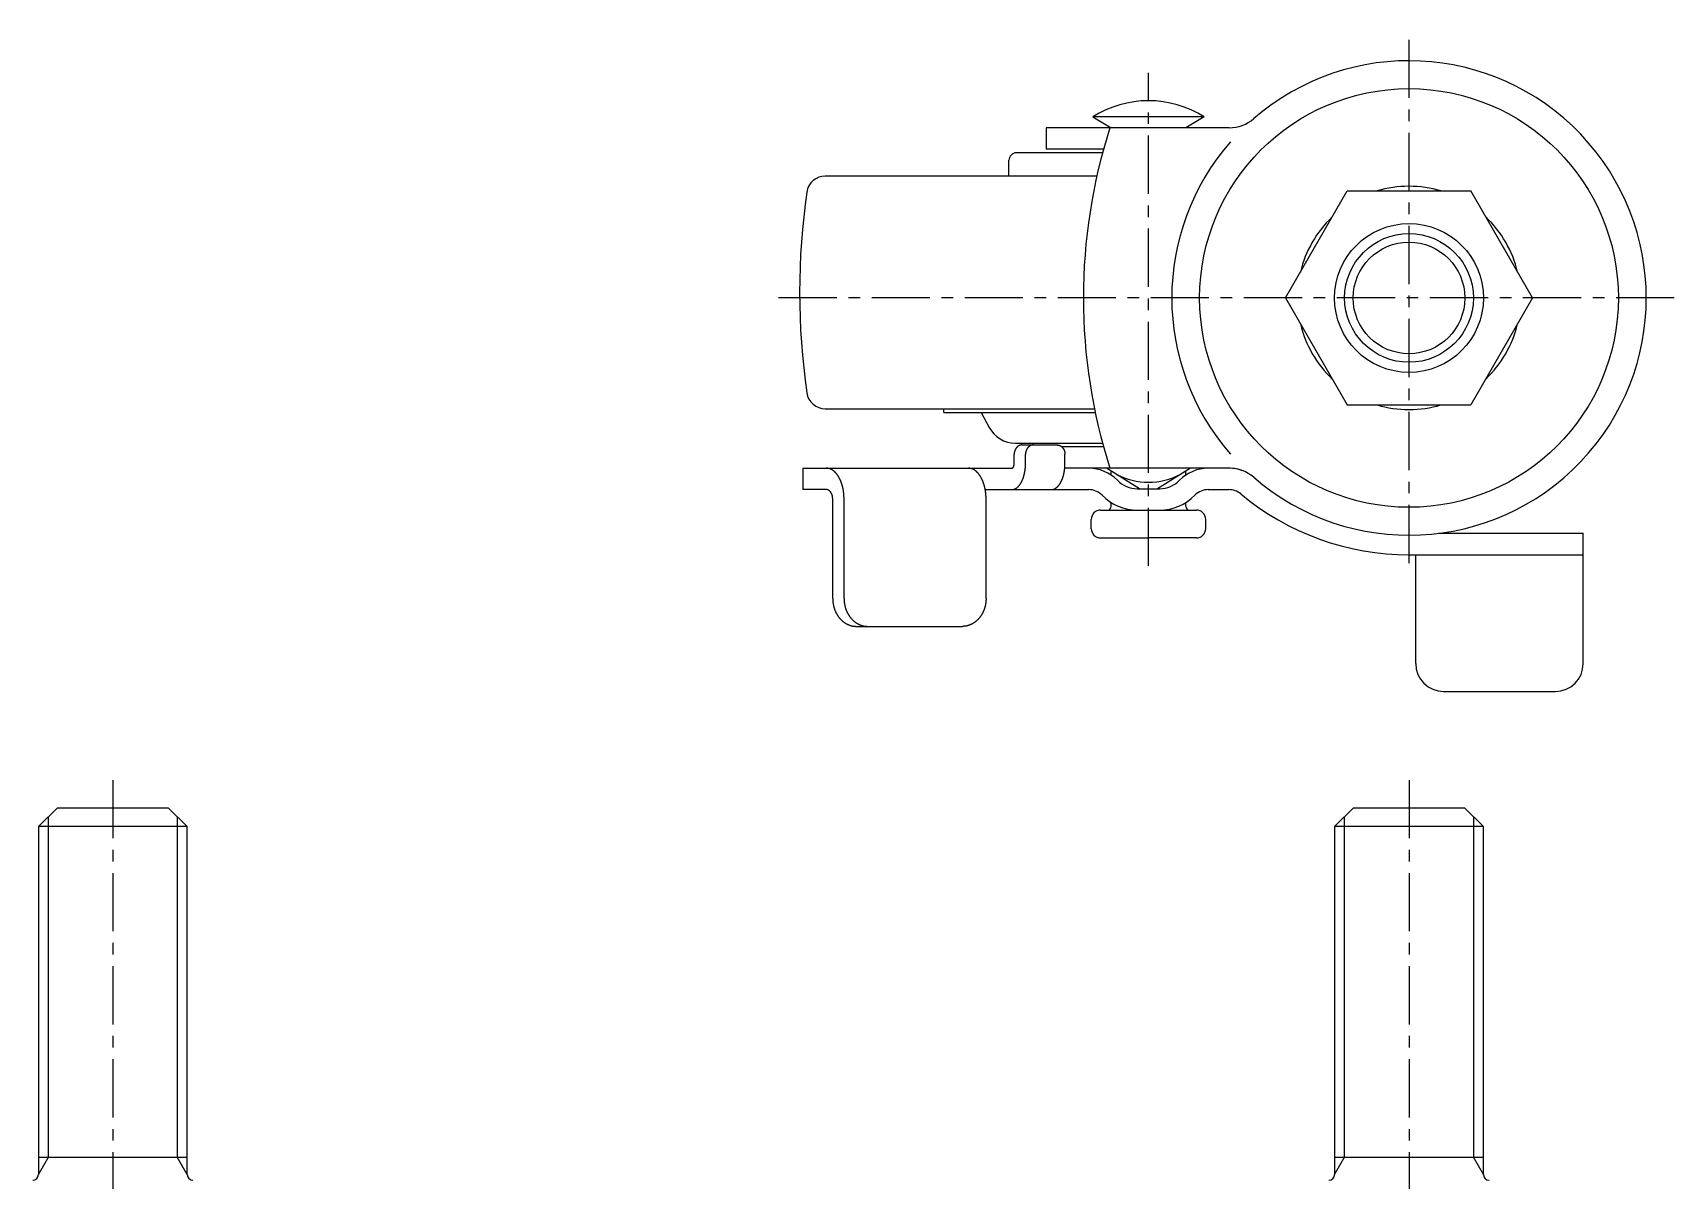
# Model space of a CAD drawing. Extents: x 1 to 224, y -18 to 261.
# Drawn here: x 47.3 to 223.7, y 137.4 to 260.8 of the extents above; entities that cross this region are included whole.
import ezdxf

# ---------------------------------------------------------------- set-up
doc = ezdxf.new("R2010")
doc.units = 0
doc.header["$LTSCALE"] = 5
doc.linetypes.add('CENTER', pattern=[2, 1.25, -0.25, 0.25, -0.25])
doc.layers.get('0').update_dxf_attribs({"linetype": 'CONTINUOUS'})
doc.layers.add('CENTER', color=1, linetype='CENTER')

msp = doc.modelspace()

# ---------------------------------------------------------------- linework, layer by layer
at = {"color": 7, "linetype": 'CONTINUOUS'}
for p, q in [((156.164696, 250.558465), (156.164696, 248.258465)), ((175.852523, 250.558465), (156.164696, 250.558465)), ((161.164696, 251.713166), (163.164696, 250.558465)), ((173.164696, 251.713166), (161.164696, 251.713166)), ((173.164696, 251.713166), (171.164696, 250.558465)), ((152.164696, 245.358465), (152.164696, 247.058465)), ((162.228179, 247.858465), (152.964696, 247.858465)), ((162.337366, 248.258465), (156.164696, 248.258465)), ((162.337366, 248.258465), (156.164696, 248.258465)), ((161.61224, 245.358465), (132.423779, 245.358465)), ((181.885639, 232.258465), (188.525167, 243.758465)), ((188.525167, 243.758465), (201.804224, 243.758465)), ((208.443752, 232.258465), (201.804224, 243.758465)), ((181.885639, 232.258465), (188.525167, 220.758465)), ((208.443752, 232.258465), (201.804224, 220.758465)), ((188.525167, 220.758465), (201.804224, 220.758465)), ((132.423779, 220.358465), (161.356618, 220.358465)), ((145.164696, 219.958465), (145.164696, 220.358465)), ((145.164696, 219.958465), (161.438977, 219.958465)), ((149.164696, 219.958465), (150.042076, 218.33618)), ((152.728676, 214.458465), (152.728676, 215.458465)), ((152.856796, 216.658465), (162.228179, 216.658465)), ((153.576724, 216.458465), (157.339683, 216.458465)), ((153.947491, 214.458465), (153.947491, 215.458465)), ((162.337366, 216.258465), (157.848512, 216.258465)), ((158.187731, 214.458465), (158.187731, 215.458465)), ((130.001745, 213.958465), (130.001745, 211.658465)), ((130.001745, 213.958465), (131.635209, 213.958465)), ((131.635209, 213.958465), (152.463717, 213.958465)), ((175.852523, 213.958465), (158.163882, 213.958465)), ((166.184696, 211.758465), (162.664696, 213.958465)), ((163.164696, 213.209987), (163.164696, 213.645965)), ((171.664696, 213.958465), (168.144696, 211.758465)), ((171.164696, 213.209987), (171.164696, 213.645965)), ((165.963533, 211.758465), (167.836268, 211.758465)), ((165.963533, 211.758465), (168.365859, 211.758465)), ((132.538745, 211.658465), (130.001745, 211.658465)), ((133.22357, 199.958465), (133.22357, 210.658465)), ((134.442384, 199.958465), (134.442384, 210.658465)), ((149.617743, 211.658465), (160.740507, 211.658465)), ((149.70725, 199.958465), (149.70725, 210.658465)), ((163.164696, 209.858465), (163.164696, 210.257742)), ((171.164696, 209.858465), (171.164696, 210.257742)), ((173.588884, 211.658465), (175.794616, 211.658465)), ((161.014696, 207.458465), (161.014696, 208.458465)), ((162.014696, 209.458465), (172.314696, 209.458465)), ((173.314696, 207.458465), (173.314696, 208.458465)), ((162.014696, 206.458465), (167.164696, 206.458465)), ((172.314696, 206.458465), (167.164696, 206.458465)), ((198.352171, 206.958465), (213.887281, 206.958465)), ((213.887281, 192.958465), (213.887281, 206.958465)), ((195.164696, 204.658465), (213.887281, 204.658465)), ((195.887281, 192.958465), (195.887281, 204.658465)), ((135.767714, 196.958465), (147.163106, 196.958465)), ((198.887281, 189.958465), (210.887281, 189.958465)), ((47.853216, 175.427992), (49.853216, 177.427992)), ((61.853216, 177.427992), (49.853216, 177.427992)), ((63.853216, 175.427992), (61.853216, 177.427992)), ((187.164696, 175.427992), (189.164696, 177.427992)), ((201.164696, 177.427992), (189.164696, 177.427992)), ((203.164696, 175.427992), (201.164696, 177.427992)), ((63.853216, 175.427992), (47.853216, 175.427992)), ((47.853216, 175.427992), (47.853216, 138.027992)), ((63.853216, 138.027992), (63.853216, 175.427992)), ((203.164696, 175.427992), (187.164696, 175.427992)), ((187.164696, 175.427992), (187.164696, 138.027992)), ((203.164696, 138.027992), (203.164696, 175.427992)), ((47.853216, 139.902937), (63.853216, 139.902937)), ((187.164696, 139.902937), (203.164696, 139.902937))]:
    msp.add_line(p, q, dxfattribs=at)
at = {"color": 3, "linetype": 'CONTINUOUS'}
for p, q in [((48.935716, 139.902937), (48.935716, 176.510492)), ((62.770716, 176.510492), (62.770716, 139.902937)), ((188.247196, 139.902937), (188.247196, 176.510492)), ((202.082196, 176.510492), (202.082196, 139.902937)), ((47.853216, 138.027992), (48.935716, 139.902937)), ((63.853216, 138.027992), (62.770716, 139.902937)), ((187.164696, 138.027992), (188.247196, 139.902937)), ((203.164696, 138.027992), (202.082196, 139.902937))]:
    msp.add_line(p, q, dxfattribs=at)
at = {"color": 7, "linetype": 'CONTINUOUS'}
for points in [[(153.577, 216.458, 0), (153.566, 216.458, 0), (153.556, 216.458, 0), (153.546, 216.458, 0), (153.535, 216.457, 0), (153.525, 216.457, 0), (153.514, 216.456, 0), (153.504, 216.455, 0), (153.494, 216.454, 0), (153.483, 216.452, 0), (153.473, 216.451, 0), (153.463, 216.449, 0), (153.452, 216.448, 0), (153.442, 216.446, 0), (153.432, 216.444, 0), (153.421, 216.442, 0), (153.411, 216.439, 0), (153.401, 216.437, 0), (153.391, 216.434, 0), (153.381, 216.431, 0), (153.371, 216.428, 0), (153.361, 216.425, 0), (153.351, 216.422, 0), (153.341, 216.419, 0), (153.331, 216.415, 0), (153.321, 216.412, 0), (153.311, 216.408, 0), (153.301, 216.404, 0), (153.291, 216.4, 0), (153.281, 216.396, 0), (153.272, 216.391, 0), (153.262, 216.387, 0), (153.252, 216.382, 0), (153.243, 216.378, 0), (153.233, 216.373, 0), (153.224, 216.368, 0), (153.214, 216.362, 0), (153.205, 216.357, 0), (153.195, 216.352, 0), (153.186, 216.346, 0), (153.177, 216.34, 0), (153.168, 216.335, 0), (153.159, 216.329, 0), (153.15, 216.322, 0), (153.141, 216.316, 0), (153.132, 216.31, 0), (153.123, 216.303, 0), (153.114, 216.297, 0), (153.106, 216.29, 0), (153.097, 216.283, 0), (153.088, 216.276, 0), (153.08, 216.269, 0), (153.072, 216.262, 0), (153.063, 216.254, 0), (153.055, 216.247, 0), (153.047, 216.239, 0), (153.039, 216.231, 0), (153.031, 216.224, 0), (153.023, 216.216, 0), (153.015, 216.208, 0), (153.007, 216.199, 0), (153, 216.191, 0), (152.992, 216.183, 0), (152.984, 216.174, 0), (152.977, 216.166, 0), (152.97, 216.157, 0), (152.963, 216.148, 0), (152.955, 216.139, 0), (152.948, 216.13, 0), (152.941, 216.121, 0), (152.935, 216.112, 0), (152.928, 216.102, 0), (152.921, 216.093, 0), (152.915, 216.083, 0), (152.908, 216.074, 0), (152.902, 216.064, 0), (152.896, 216.054, 0), (152.889, 216.044, 0), (152.883, 216.034, 0), (152.877, 216.024, 0), (152.872, 216.014, 0), (152.866, 216.004, 0), (152.86, 215.993, 0), (152.855, 215.983, 0), (152.849, 215.973, 0), (152.844, 215.962, 0), (152.839, 215.951, 0), (152.834, 215.941, 0), (152.829, 215.93, 0), (152.824, 215.919, 0), (152.819, 215.908, 0), (152.815, 215.897, 0), (152.81, 215.886, 0), (152.806, 215.875, 0), (152.801, 215.864, 0), (152.797, 215.852, 0), (152.793, 215.841, 0), (152.789, 215.83, 0), (152.786, 215.818, 0), (152.782, 215.807, 0), (152.778, 215.795, 0), (152.775, 215.784, 0), (152.771, 215.772, 0), (152.768, 215.76, 0), (152.765, 215.749, 0), (152.762, 215.737, 0), (152.759, 215.725, 0), (152.757, 215.713, 0), (152.754, 215.701, 0), (152.752, 215.69, 0), (152.749, 215.678, 0), (152.747, 215.666, 0), (152.745, 215.654, 0), (152.743, 215.642, 0), (152.741, 215.629, 0), (152.739, 215.617, 0), (152.738, 215.605, 0), (152.736, 215.593, 0), (152.735, 215.581, 0), (152.734, 215.569, 0), (152.733, 215.556, 0), (152.732, 215.544, 0), (152.731, 215.532, 0), (152.73, 215.52, 0), (152.73, 215.508, 0), (152.729, 215.495, 0), (152.729, 215.483, 0), (152.729, 215.471, 0), (152.729, 215.458, 0)], [(154.796, 216.458, 0), (154.785, 216.458, 0), (154.775, 216.458, 0), (154.764, 216.458, 0), (154.754, 216.457, 0), (154.744, 216.457, 0), (154.733, 216.456, 0), (154.723, 216.455, 0), (154.712, 216.454, 0), (154.702, 216.452, 0), (154.692, 216.451, 0), (154.681, 216.449, 0), (154.671, 216.448, 0), (154.661, 216.446, 0), (154.651, 216.444, 0), (154.64, 216.442, 0), (154.63, 216.439, 0), (154.62, 216.437, 0), (154.61, 216.434, 0), (154.6, 216.431, 0), (154.589, 216.428, 0), (154.579, 216.425, 0), (154.569, 216.422, 0), (154.559, 216.419, 0), (154.549, 216.415, 0), (154.539, 216.412, 0), (154.53, 216.408, 0), (154.52, 216.404, 0), (154.51, 216.4, 0), (154.5, 216.396, 0), (154.49, 216.391, 0), (154.481, 216.387, 0), (154.471, 216.382, 0), (154.461, 216.378, 0), (154.452, 216.373, 0), (154.442, 216.368, 0), (154.433, 216.362, 0), (154.424, 216.357, 0), (154.414, 216.352, 0), (154.405, 216.346, 0), (154.396, 216.34, 0), (154.387, 216.335, 0), (154.378, 216.329, 0), (154.369, 216.322, 0), (154.36, 216.316, 0), (154.351, 216.31, 0), (154.342, 216.303, 0), (154.333, 216.297, 0), (154.324, 216.29, 0), (154.316, 216.283, 0), (154.307, 216.276, 0), (154.299, 216.269, 0), (154.29, 216.262, 0), (154.282, 216.254, 0), (154.274, 216.247, 0), (154.266, 216.239, 0), (154.258, 216.231, 0), (154.25, 216.224, 0), (154.242, 216.216, 0), (154.234, 216.208, 0), (154.226, 216.199, 0), (154.218, 216.191, 0), (154.211, 216.183, 0), (154.203, 216.174, 0), (154.196, 216.166, 0), (154.189, 216.157, 0), (154.181, 216.148, 0), (154.174, 216.139, 0), (154.167, 216.13, 0), (154.16, 216.121, 0), (154.153, 216.112, 0), (154.147, 216.102, 0), (154.14, 216.093, 0), (154.133, 216.083, 0), (154.127, 216.074, 0), (154.121, 216.064, 0), (154.114, 216.054, 0), (154.108, 216.044, 0), (154.102, 216.034, 0), (154.096, 216.024, 0), (154.09, 216.014, 0), (154.085, 216.004, 0), (154.079, 215.993, 0), (154.074, 215.983, 0), (154.068, 215.973, 0), (154.063, 215.962, 0), (154.058, 215.951, 0), (154.053, 215.941, 0), (154.048, 215.93, 0), (154.043, 215.919, 0), (154.038, 215.908, 0), (154.033, 215.897, 0), (154.029, 215.886, 0), (154.025, 215.875, 0), (154.02, 215.864, 0), (154.016, 215.852, 0), (154.012, 215.841, 0), (154.008, 215.83, 0), (154.004, 215.818, 0), (154.001, 215.807, 0), (153.997, 215.795, 0), (153.994, 215.784, 0), (153.99, 215.772, 0), (153.987, 215.76, 0), (153.984, 215.749, 0), (153.981, 215.737, 0), (153.978, 215.725, 0), (153.975, 215.713, 0), (153.973, 215.701, 0), (153.97, 215.69, 0), (153.968, 215.678, 0), (153.966, 215.666, 0), (153.964, 215.654, 0), (153.962, 215.642, 0), (153.96, 215.629, 0), (153.958, 215.617, 0), (153.957, 215.605, 0), (153.955, 215.593, 0), (153.954, 215.581, 0), (153.953, 215.569, 0), (153.952, 215.556, 0), (153.951, 215.544, 0), (153.95, 215.532, 0), (153.949, 215.52, 0), (153.949, 215.508, 0), (153.948, 215.495, 0), (153.948, 215.483, 0), (153.948, 215.471, 0), (153.947, 215.458, 0)], [(157.34, 216.458, 0), (157.35, 216.458, 0), (157.36, 216.458, 0), (157.371, 216.458, 0), (157.381, 216.457, 0), (157.392, 216.457, 0), (157.402, 216.456, 0), (157.412, 216.455, 0), (157.423, 216.454, 0), (157.433, 216.452, 0), (157.443, 216.451, 0), (157.454, 216.449, 0), (157.464, 216.448, 0), (157.474, 216.446, 0), (157.485, 216.444, 0), (157.495, 216.442, 0), (157.505, 216.439, 0), (157.515, 216.437, 0), (157.525, 216.434, 0), (157.536, 216.431, 0), (157.546, 216.428, 0), (157.556, 216.425, 0), (157.566, 216.422, 0), (157.576, 216.419, 0), (157.586, 216.415, 0), (157.596, 216.412, 0), (157.606, 216.408, 0), (157.616, 216.404, 0), (157.625, 216.4, 0), (157.635, 216.396, 0), (157.645, 216.391, 0), (157.655, 216.387, 0), (157.664, 216.382, 0), (157.674, 216.378, 0), (157.683, 216.373, 0), (157.693, 216.368, 0), (157.702, 216.362, 0), (157.712, 216.357, 0), (157.721, 216.352, 0), (157.73, 216.346, 0), (157.739, 216.34, 0), (157.749, 216.335, 0), (157.758, 216.329, 0), (157.767, 216.322, 0), (157.776, 216.316, 0), (157.785, 216.31, 0), (157.793, 216.303, 0), (157.802, 216.297, 0), (157.811, 216.29, 0), (157.819, 216.283, 0), (157.828, 216.276, 0), (157.836, 216.269, 0), (157.845, 216.262, 0), (157.853, 216.254, 0), (157.861, 216.247, 0), (157.87, 216.239, 0), (157.878, 216.231, 0), (157.886, 216.224, 0), (157.894, 216.216, 0), (157.901, 216.208, 0), (157.909, 216.199, 0), (157.917, 216.191, 0), (157.924, 216.183, 0), (157.932, 216.174, 0), (157.939, 216.166, 0), (157.947, 216.157, 0), (157.954, 216.148, 0), (157.961, 216.139, 0), (157.968, 216.13, 0), (157.975, 216.121, 0), (157.982, 216.112, 0), (157.989, 216.102, 0), (157.995, 216.093, 0), (158.002, 216.083, 0), (158.008, 216.074, 0), (158.015, 216.064, 0), (158.021, 216.054, 0), (158.027, 216.044, 0), (158.033, 216.034, 0), (158.039, 216.024, 0), (158.045, 216.014, 0), (158.051, 216.004, 0), (158.056, 215.993, 0), (158.062, 215.983, 0), (158.067, 215.973, 0), (158.072, 215.962, 0), (158.078, 215.951, 0), (158.083, 215.941, 0), (158.088, 215.93, 0), (158.092, 215.919, 0), (158.097, 215.908, 0), (158.102, 215.897, 0), (158.106, 215.886, 0), (158.111, 215.875, 0), (158.115, 215.864, 0), (158.119, 215.852, 0), (158.123, 215.841, 0), (158.127, 215.83, 0), (158.131, 215.818, 0), (158.135, 215.807, 0), (158.138, 215.795, 0), (158.142, 215.784, 0), (158.145, 215.772, 0), (158.148, 215.76, 0), (158.151, 215.749, 0), (158.154, 215.737, 0), (158.157, 215.725, 0), (158.16, 215.713, 0), (158.162, 215.701, 0), (158.165, 215.69, 0), (158.167, 215.678, 0), (158.169, 215.666, 0), (158.171, 215.654, 0), (158.173, 215.642, 0), (158.175, 215.629, 0), (158.177, 215.617, 0), (158.179, 215.605, 0), (158.18, 215.593, 0), (158.181, 215.581, 0), (158.183, 215.569, 0), (158.184, 215.556, 0), (158.185, 215.544, 0), (158.185, 215.532, 0), (158.186, 215.52, 0), (158.187, 215.508, 0), (158.187, 215.495, 0), (158.187, 215.483, 0), (158.188, 215.471, 0), (158.188, 215.458, 0)], [(134.442, 210.658, 0), (134.442, 210.699, 0), (134.442, 210.739, 0), (134.441, 210.78, 0), (134.44, 210.82, 0), (134.439, 210.861, 0), (134.437, 210.901, 0), (134.435, 210.942, 0), (134.433, 210.982, 0), (134.431, 211.022, 0), (134.428, 211.062, 0), (134.425, 211.103, 0), (134.422, 211.143, 0), (134.418, 211.183, 0), (134.414, 211.223, 0), (134.41, 211.262, 0), (134.406, 211.302, 0), (134.401, 211.342, 0), (134.396, 211.381, 0), (134.391, 211.421, 0), (134.385, 211.46, 0), (134.38, 211.5, 0), (134.373, 211.539, 0), (134.367, 211.578, 0), (134.36, 211.616, 0), (134.353, 211.655, 0), (134.346, 211.694, 0), (134.339, 211.732, 0), (134.331, 211.77, 0), (134.323, 211.808, 0), (134.315, 211.846, 0), (134.306, 211.884, 0), (134.297, 211.921, 0), (134.288, 211.959, 0), (134.279, 211.996, 0), (134.269, 212.033, 0), (134.26, 212.069, 0), (134.249, 212.106, 0), (134.239, 212.142, 0), (134.228, 212.178, 0), (134.218, 212.214, 0), (134.206, 212.25, 0), (134.195, 212.285, 0), (134.183, 212.32, 0), (134.172, 212.355, 0), (134.159, 212.39, 0), (134.147, 212.424, 0), (134.134, 212.458, 0), (134.122, 212.492, 0), (134.108, 212.525, 0), (134.095, 212.559, 0), (134.082, 212.592, 0), (134.068, 212.624, 0), (134.054, 212.657, 0), (134.039, 212.689, 0), (134.025, 212.721, 0), (134.01, 212.752, 0), (133.995, 212.783, 0), (133.98, 212.814, 0), (133.965, 212.844, 0), (133.949, 212.875, 0), (133.933, 212.904, 0), (133.917, 212.934, 0), (133.901, 212.963, 0), (133.885, 212.992, 0), (133.868, 213.02, 0), (133.851, 213.048, 0), (133.834, 213.076, 0), (133.817, 213.104, 0), (133.8, 213.131, 0), (133.782, 213.157, 0), (133.764, 213.184, 0), (133.746, 213.209, 0), (133.728, 213.235, 0), (133.71, 213.26, 0), (133.691, 213.285, 0), (133.673, 213.309, 0), (133.654, 213.333, 0), (133.635, 213.356, 0), (133.616, 213.38, 0), (133.596, 213.402, 0), (133.577, 213.425, 0), (133.557, 213.446, 0), (133.537, 213.468, 0), (133.517, 213.489, 0), (133.497, 213.51, 0), (133.477, 213.53, 0), (133.457, 213.549, 0), (133.436, 213.569, 0), (133.415, 213.588, 0), (133.395, 213.606, 0), (133.374, 213.624, 0), (133.353, 213.642, 0), (133.331, 213.659, 0), (133.31, 213.675, 0), (133.289, 213.692, 0), (133.267, 213.707, 0), (133.246, 213.723, 0), (133.224, 213.737, 0), (133.202, 213.752, 0), (133.18, 213.766, 0), (133.158, 213.779, 0), (133.136, 213.792, 0), (133.114, 213.804, 0), (133.091, 213.816, 0), (133.069, 213.828, 0), (133.046, 213.839, 0), (133.024, 213.849, 0), (133.001, 213.86, 0), (132.979, 213.869, 0), (132.956, 213.878, 0), (132.933, 213.887, 0), (132.91, 213.895, 0), (132.887, 213.903, 0), (132.864, 213.91, 0), (132.841, 213.917, 0), (132.818, 213.923, 0), (132.795, 213.928, 0), (132.772, 213.934, 0), (132.749, 213.938, 0), (132.725, 213.943, 0), (132.702, 213.946, 0), (132.679, 213.95, 0), (132.655, 213.952, 0), (132.632, 213.954, 0), (132.609, 213.956, 0), (132.585, 213.957, 0), (132.562, 213.958, 0), (132.539, 213.958, 0)], [(149.707, 210.658, 0), (149.707, 210.699, 0), (149.707, 210.739, 0), (149.706, 210.78, 0), (149.705, 210.82, 0), (149.704, 210.861, 0), (149.702, 210.901, 0), (149.7, 210.942, 0), (149.698, 210.982, 0), (149.696, 211.022, 0), (149.693, 211.062, 0), (149.69, 211.103, 0), (149.687, 211.143, 0), (149.683, 211.183, 0), (149.679, 211.223, 0), (149.675, 211.262, 0), (149.671, 211.302, 0), (149.666, 211.342, 0), (149.661, 211.381, 0), (149.656, 211.421, 0), (149.65, 211.46, 0), (149.644, 211.5, 0), (149.638, 211.539, 0), (149.632, 211.578, 0), (149.625, 211.616, 0), (149.618, 211.655, 0), (149.611, 211.694, 0), (149.604, 211.732, 0), (149.596, 211.77, 0), (149.588, 211.808, 0), (149.58, 211.846, 0), (149.571, 211.884, 0), (149.562, 211.921, 0), (149.553, 211.959, 0), (149.544, 211.996, 0), (149.534, 212.033, 0), (149.524, 212.069, 0), (149.514, 212.106, 0), (149.504, 212.142, 0), (149.493, 212.178, 0), (149.482, 212.214, 0), (149.471, 212.25, 0), (149.46, 212.285, 0), (149.448, 212.32, 0), (149.436, 212.355, 0), (149.424, 212.39, 0), (149.412, 212.424, 0), (149.399, 212.458, 0), (149.386, 212.492, 0), (149.373, 212.525, 0), (149.36, 212.559, 0), (149.346, 212.592, 0), (149.333, 212.624, 0), (149.319, 212.657, 0), (149.304, 212.689, 0), (149.29, 212.721, 0), (149.275, 212.752, 0), (149.26, 212.783, 0), (149.245, 212.814, 0), (149.23, 212.844, 0), (149.214, 212.875, 0), (149.198, 212.904, 0), (149.182, 212.934, 0), (149.166, 212.963, 0), (149.15, 212.992, 0), (149.133, 213.02, 0), (149.116, 213.048, 0), (149.099, 213.076, 0), (149.082, 213.104, 0), (149.065, 213.131, 0), (149.047, 213.157, 0), (149.029, 213.184, 0), (149.011, 213.209, 0), (148.993, 213.235, 0), (148.975, 213.26, 0), (148.956, 213.285, 0), (148.938, 213.309, 0), (148.919, 213.333, 0), (148.9, 213.356, 0), (148.881, 213.38, 0), (148.861, 213.402, 0), (148.842, 213.425, 0), (148.822, 213.446, 0), (148.802, 213.468, 0), (148.782, 213.489, 0), (148.762, 213.51, 0), (148.742, 213.53, 0), (148.722, 213.549, 0), (148.701, 213.569, 0), (148.68, 213.588, 0), (148.66, 213.606, 0), (148.639, 213.624, 0), (148.618, 213.642, 0), (148.596, 213.659, 0), (148.575, 213.675, 0), (148.554, 213.692, 0), (148.532, 213.707, 0), (148.51, 213.723, 0), (148.489, 213.737, 0), (148.467, 213.752, 0), (148.445, 213.766, 0), (148.423, 213.779, 0), (148.401, 213.792, 0), (148.379, 213.804, 0), (148.356, 213.816, 0), (148.334, 213.828, 0), (148.311, 213.839, 0), (148.289, 213.849, 0), (148.266, 213.86, 0), (148.243, 213.869, 0), (148.221, 213.878, 0), (148.198, 213.887, 0), (148.175, 213.895, 0), (148.152, 213.903, 0), (148.129, 213.91, 0), (148.106, 213.917, 0), (148.083, 213.923, 0), (148.06, 213.928, 0), (148.037, 213.934, 0), (148.013, 213.938, 0), (147.99, 213.943, 0), (147.967, 213.946, 0), (147.944, 213.95, 0), (147.92, 213.952, 0), (147.897, 213.954, 0), (147.874, 213.956, 0), (147.85, 213.957, 0), (147.827, 213.958, 0), (147.804, 213.958, 0)], [(152.464, 211.658, 0), (152.482, 211.659, 0), (152.5, 211.659, 0), (152.518, 211.66, 0), (152.537, 211.662, 0), (152.555, 211.664, 0), (152.573, 211.666, 0), (152.591, 211.669, 0), (152.609, 211.672, 0), (152.627, 211.676, 0), (152.645, 211.68, 0), (152.663, 211.684, 0), (152.681, 211.689, 0), (152.699, 211.694, 0), (152.717, 211.7, 0), (152.735, 211.706, 0), (152.753, 211.712, 0), (152.771, 211.719, 0), (152.789, 211.726, 0), (152.807, 211.734, 0), (152.824, 211.742, 0), (152.842, 211.751, 0), (152.859, 211.76, 0), (152.877, 211.769, 0), (152.894, 211.779, 0), (152.912, 211.789, 0), (152.929, 211.8, 0), (152.946, 211.811, 0), (152.964, 211.822, 0), (152.981, 211.834, 0), (152.998, 211.846, 0), (153.015, 211.859, 0), (153.032, 211.872, 0), (153.048, 211.885, 0), (153.065, 211.899, 0), (153.082, 211.913, 0), (153.098, 211.927, 0), (153.115, 211.942, 0), (153.131, 211.957, 0), (153.147, 211.973, 0), (153.163, 211.989, 0), (153.179, 212.005, 0), (153.195, 212.022, 0), (153.211, 212.039, 0), (153.227, 212.057, 0), (153.242, 212.075, 0), (153.258, 212.093, 0), (153.273, 212.111, 0), (153.288, 212.13, 0), (153.303, 212.15, 0), (153.318, 212.169, 0), (153.333, 212.189, 0), (153.348, 212.209, 0), (153.362, 212.23, 0), (153.377, 212.251, 0), (153.391, 212.272, 0), (153.405, 212.294, 0), (153.419, 212.316, 0), (153.433, 212.338, 0), (153.447, 212.361, 0), (153.46, 212.384, 0), (153.474, 212.407, 0), (153.487, 212.431, 0), (153.5, 212.454, 0), (153.513, 212.479, 0), (153.526, 212.503, 0), (153.538, 212.528, 0), (153.551, 212.553, 0), (153.563, 212.578, 0), (153.575, 212.604, 0), (153.587, 212.63, 0), (153.599, 212.656, 0), (153.611, 212.682, 0), (153.622, 212.709, 0), (153.633, 212.736, 0), (153.645, 212.763, 0), (153.655, 212.791, 0), (153.666, 212.818, 0), (153.677, 212.846, 0), (153.687, 212.874, 0), (153.697, 212.903, 0), (153.707, 212.932, 0), (153.717, 212.96, 0), (153.727, 212.99, 0), (153.736, 213.019, 0), (153.746, 213.049, 0), (153.755, 213.078, 0), (153.764, 213.108, 0), (153.772, 213.139, 0), (153.781, 213.169, 0), (153.789, 213.2, 0), (153.797, 213.23, 0), (153.805, 213.261, 0), (153.813, 213.292, 0), (153.82, 213.324, 0), (153.827, 213.355, 0), (153.835, 213.387, 0), (153.841, 213.419, 0), (153.848, 213.451, 0), (153.855, 213.483, 0), (153.861, 213.515, 0), (153.867, 213.548, 0), (153.873, 213.58, 0), (153.878, 213.613, 0), (153.884, 213.646, 0), (153.889, 213.679, 0), (153.894, 213.712, 0), (153.898, 213.745, 0), (153.903, 213.778, 0), (153.907, 213.812, 0), (153.911, 213.845, 0), (153.915, 213.879, 0), (153.919, 213.912, 0), (153.922, 213.946, 0), (153.926, 213.98, 0), (153.929, 214.014, 0), (153.931, 214.048, 0), (153.934, 214.082, 0), (153.936, 214.116, 0), (153.938, 214.15, 0), (153.94, 214.184, 0), (153.942, 214.218, 0), (153.943, 214.252, 0), (153.945, 214.287, 0), (153.946, 214.321, 0), (153.946, 214.355, 0), (153.947, 214.39, 0), (153.947, 214.424, 0), (153.947, 214.458, 0)], [(152.464, 213.958, 0), (152.467, 213.959, 0), (152.47, 213.959, 0), (152.473, 213.959, 0), (152.477, 213.959, 0), (152.48, 213.959, 0), (152.483, 213.96, 0), (152.486, 213.96, 0), (152.49, 213.961, 0), (152.493, 213.962, 0), (152.496, 213.962, 0), (152.499, 213.963, 0), (152.503, 213.964, 0), (152.506, 213.965, 0), (152.509, 213.966, 0), (152.512, 213.967, 0), (152.515, 213.968, 0), (152.519, 213.969, 0), (152.522, 213.971, 0), (152.525, 213.972, 0), (152.528, 213.973, 0), (152.531, 213.975, 0), (152.534, 213.977, 0), (152.538, 213.978, 0), (152.541, 213.98, 0), (152.544, 213.982, 0), (152.547, 213.984, 0), (152.55, 213.986, 0), (152.553, 213.988, 0), (152.556, 213.99, 0), (152.559, 213.992, 0), (152.562, 213.994, 0), (152.565, 213.997, 0), (152.568, 213.999, 0), (152.571, 214.001, 0), (152.574, 214.004, 0), (152.577, 214.006, 0), (152.58, 214.009, 0), (152.583, 214.012, 0), (152.586, 214.015, 0), (152.589, 214.018, 0), (152.591, 214.02, 0), (152.594, 214.023, 0), (152.597, 214.026, 0), (152.6, 214.03, 0), (152.603, 214.033, 0), (152.605, 214.036, 0), (152.608, 214.039, 0), (152.611, 214.043, 0), (152.614, 214.046, 0), (152.616, 214.05, 0), (152.619, 214.053, 0), (152.622, 214.057, 0), (152.624, 214.061, 0), (152.627, 214.064, 0), (152.629, 214.068, 0), (152.632, 214.072, 0), (152.634, 214.076, 0), (152.637, 214.08, 0), (152.639, 214.084, 0), (152.642, 214.088, 0), (152.644, 214.092, 0), (152.646, 214.096, 0), (152.649, 214.101, 0), (152.651, 214.105, 0), (152.653, 214.109, 0), (152.656, 214.114, 0), (152.658, 214.118, 0), (152.66, 214.123, 0), (152.662, 214.127, 0), (152.664, 214.132, 0), (152.666, 214.137, 0), (152.669, 214.141, 0), (152.671, 214.146, 0), (152.673, 214.151, 0), (152.675, 214.156, 0), (152.677, 214.161, 0), (152.678, 214.166, 0), (152.68, 214.171, 0), (152.682, 214.176, 0), (152.684, 214.181, 0), (152.686, 214.186, 0), (152.688, 214.191, 0), (152.689, 214.196, 0), (152.691, 214.201, 0), (152.693, 214.207, 0), (152.694, 214.212, 0), (152.696, 214.217, 0), (152.697, 214.223, 0), (152.699, 214.228, 0), (152.7, 214.234, 0), (152.702, 214.239, 0), (152.703, 214.245, 0), (152.705, 214.25, 0), (152.706, 214.256, 0), (152.707, 214.261, 0), (152.709, 214.267, 0), (152.71, 214.273, 0), (152.711, 214.279, 0), (152.712, 214.284, 0), (152.713, 214.29, 0), (152.714, 214.296, 0), (152.715, 214.302, 0), (152.716, 214.307, 0), (152.717, 214.313, 0), (152.718, 214.319, 0), (152.719, 214.325, 0), (152.72, 214.331, 0), (152.721, 214.337, 0), (152.722, 214.343, 0), (152.722, 214.349, 0), (152.723, 214.355, 0), (152.724, 214.361, 0), (152.724, 214.367, 0), (152.725, 214.373, 0), (152.725, 214.379, 0), (152.726, 214.385, 0), (152.726, 214.391, 0), (152.727, 214.397, 0), (152.727, 214.403, 0), (152.727, 214.409, 0), (152.728, 214.416, 0), (152.728, 214.422, 0), (152.728, 214.428, 0), (152.728, 214.434, 0), (152.728, 214.44, 0), (152.729, 214.446, 0), (152.729, 214.452, 0), (152.729, 214.458, 0)], [(156.704, 211.658, 0), (156.722, 211.659, 0), (156.74, 211.659, 0), (156.759, 211.66, 0), (156.777, 211.662, 0), (156.795, 211.664, 0), (156.813, 211.666, 0), (156.831, 211.669, 0), (156.849, 211.672, 0), (156.868, 211.676, 0), (156.886, 211.68, 0), (156.904, 211.684, 0), (156.922, 211.689, 0), (156.94, 211.694, 0), (156.958, 211.7, 0), (156.976, 211.706, 0), (156.993, 211.712, 0), (157.011, 211.719, 0), (157.029, 211.726, 0), (157.047, 211.734, 0), (157.064, 211.742, 0), (157.082, 211.751, 0), (157.1, 211.76, 0), (157.117, 211.769, 0), (157.135, 211.779, 0), (157.152, 211.789, 0), (157.169, 211.8, 0), (157.187, 211.811, 0), (157.204, 211.822, 0), (157.221, 211.834, 0), (157.238, 211.846, 0), (157.255, 211.859, 0), (157.272, 211.872, 0), (157.289, 211.885, 0), (157.305, 211.899, 0), (157.322, 211.913, 0), (157.338, 211.927, 0), (157.355, 211.942, 0), (157.371, 211.957, 0), (157.387, 211.973, 0), (157.403, 211.989, 0), (157.419, 212.005, 0), (157.435, 212.022, 0), (157.451, 212.039, 0), (157.467, 212.057, 0), (157.482, 212.075, 0), (157.498, 212.093, 0), (157.513, 212.111, 0), (157.528, 212.13, 0), (157.543, 212.15, 0), (157.558, 212.169, 0), (157.573, 212.189, 0), (157.588, 212.209, 0), (157.602, 212.23, 0), (157.617, 212.251, 0), (157.631, 212.272, 0), (157.645, 212.294, 0), (157.659, 212.316, 0), (157.673, 212.338, 0), (157.687, 212.361, 0), (157.7, 212.384, 0), (157.714, 212.407, 0), (157.727, 212.431, 0), (157.74, 212.454, 0), (157.753, 212.479, 0), (157.766, 212.503, 0), (157.779, 212.528, 0), (157.791, 212.553, 0), (157.803, 212.578, 0), (157.816, 212.604, 0), (157.827, 212.63, 0), (157.839, 212.656, 0), (157.851, 212.682, 0), (157.862, 212.709, 0), (157.874, 212.736, 0), (157.885, 212.763, 0), (157.896, 212.791, 0), (157.906, 212.818, 0), (157.917, 212.846, 0), (157.927, 212.874, 0), (157.938, 212.903, 0), (157.948, 212.932, 0), (157.958, 212.96, 0), (157.967, 212.99, 0), (157.977, 213.019, 0), (157.986, 213.049, 0), (157.995, 213.078, 0), (158.004, 213.108, 0), (158.013, 213.139, 0), (158.021, 213.169, 0), (158.029, 213.2, 0), (158.037, 213.23, 0), (158.045, 213.261, 0), (158.053, 213.292, 0), (158.06, 213.324, 0), (158.068, 213.355, 0), (158.075, 213.387, 0), (158.082, 213.419, 0), (158.088, 213.451, 0), (158.095, 213.483, 0), (158.101, 213.515, 0), (158.107, 213.548, 0), (158.113, 213.58, 0), (158.118, 213.613, 0), (158.124, 213.646, 0), (158.129, 213.679, 0), (158.134, 213.712, 0), (158.139, 213.745, 0), (158.143, 213.778, 0), (158.148, 213.812, 0), (158.152, 213.845, 0), (158.156, 213.879, 0), (158.159, 213.912, 0), (158.163, 213.946, 0), (158.166, 213.98, 0), (158.169, 214.014, 0), (158.172, 214.048, 0), (158.174, 214.082, 0), (158.177, 214.116, 0), (158.179, 214.15, 0), (158.181, 214.184, 0), (158.182, 214.218, 0), (158.184, 214.252, 0), (158.185, 214.287, 0), (158.186, 214.321, 0), (158.187, 214.355, 0), (158.187, 214.39, 0), (158.188, 214.424, 0), (158.188, 214.458, 0)], [(133.224, 210.658, 0), (133.224, 210.671, 0), (133.223, 210.683, 0), (133.223, 210.695, 0), (133.223, 210.708, 0), (133.222, 210.72, 0), (133.222, 210.732, 0), (133.221, 210.744, 0), (133.22, 210.756, 0), (133.219, 210.769, 0), (133.218, 210.781, 0), (133.217, 210.793, 0), (133.216, 210.805, 0), (133.215, 210.817, 0), (133.213, 210.829, 0), (133.212, 210.842, 0), (133.21, 210.854, 0), (133.209, 210.866, 0), (133.207, 210.878, 0), (133.205, 210.89, 0), (133.203, 210.901, 0), (133.201, 210.913, 0), (133.199, 210.925, 0), (133.196, 210.937, 0), (133.194, 210.949, 0), (133.192, 210.96, 0), (133.189, 210.972, 0), (133.186, 210.984, 0), (133.184, 210.995, 0), (133.181, 211.007, 0), (133.178, 211.018, 0), (133.175, 211.03, 0), (133.171, 211.041, 0), (133.168, 211.052, 0), (133.165, 211.064, 0), (133.161, 211.075, 0), (133.158, 211.086, 0), (133.154, 211.097, 0), (133.15, 211.108, 0), (133.147, 211.119, 0), (133.143, 211.13, 0), (133.139, 211.141, 0), (133.135, 211.151, 0), (133.13, 211.162, 0), (133.126, 211.173, 0), (133.122, 211.183, 0), (133.117, 211.193, 0), (133.113, 211.204, 0), (133.108, 211.214, 0), (133.103, 211.224, 0), (133.099, 211.234, 0), (133.094, 211.244, 0), (133.089, 211.254, 0), (133.084, 211.264, 0), (133.079, 211.274, 0), (133.073, 211.283, 0), (133.068, 211.293, 0), (133.063, 211.302, 0), (133.057, 211.312, 0), (133.052, 211.321, 0), (133.046, 211.33, 0), (133.04, 211.339, 0), (133.035, 211.348, 0), (133.029, 211.357, 0), (133.023, 211.366, 0), (133.017, 211.374, 0), (133.011, 211.383, 0), (133.005, 211.391, 0), (132.999, 211.399, 0), (132.992, 211.408, 0), (132.986, 211.416, 0), (132.98, 211.424, 0), (132.973, 211.431, 0), (132.967, 211.439, 0), (132.96, 211.447, 0), (132.953, 211.454, 0), (132.947, 211.462, 0), (132.94, 211.469, 0), (132.933, 211.476, 0), (132.926, 211.483, 0), (132.919, 211.49, 0), (132.912, 211.497, 0), (132.905, 211.503, 0), (132.898, 211.51, 0), (132.891, 211.516, 0), (132.884, 211.522, 0), (132.876, 211.529, 0), (132.869, 211.535, 0), (132.862, 211.54, 0), (132.854, 211.546, 0), (132.847, 211.552, 0), (132.839, 211.557, 0), (132.832, 211.562, 0), (132.824, 211.568, 0), (132.816, 211.573, 0), (132.809, 211.578, 0), (132.801, 211.582, 0), (132.793, 211.587, 0), (132.785, 211.591, 0), (132.777, 211.596, 0), (132.769, 211.6, 0), (132.762, 211.604, 0), (132.754, 211.608, 0), (132.746, 211.612, 0), (132.738, 211.615, 0), (132.729, 211.619, 0), (132.721, 211.622, 0), (132.713, 211.625, 0), (132.705, 211.628, 0), (132.697, 211.631, 0), (132.689, 211.634, 0), (132.681, 211.637, 0), (132.672, 211.639, 0), (132.664, 211.642, 0), (132.656, 211.644, 0), (132.648, 211.646, 0), (132.639, 211.648, 0), (132.631, 211.649, 0), (132.623, 211.651, 0), (132.614, 211.652, 0), (132.606, 211.654, 0), (132.598, 211.655, 0), (132.589, 211.656, 0), (132.581, 211.657, 0), (132.572, 211.657, 0), (132.564, 211.658, 0), (132.556, 211.658, 0), (132.547, 211.658, 0), (132.539, 211.658, 0)], [(133.224, 199.958, 0), (133.224, 199.922, 0), (133.224, 199.885, 0), (133.225, 199.848, 0), (133.227, 199.811, 0), (133.228, 199.775, 0), (133.23, 199.738, 0), (133.233, 199.701, 0), (133.236, 199.664, 0), (133.239, 199.628, 0), (133.243, 199.591, 0), (133.247, 199.555, 0), (133.251, 199.518, 0), (133.256, 199.482, 0), (133.261, 199.446, 0), (133.267, 199.409, 0), (133.272, 199.373, 0), (133.279, 199.337, 0), (133.285, 199.301, 0), (133.292, 199.265, 0), (133.3, 199.23, 0), (133.308, 199.194, 0), (133.316, 199.158, 0), (133.324, 199.123, 0), (133.333, 199.088, 0), (133.342, 199.052, 0), (133.352, 199.017, 0), (133.362, 198.983, 0), (133.372, 198.948, 0), (133.383, 198.913, 0), (133.394, 198.879, 0), (133.405, 198.845, 0), (133.417, 198.81, 0), (133.429, 198.776, 0), (133.442, 198.743, 0), (133.455, 198.709, 0), (133.468, 198.676, 0), (133.481, 198.643, 0), (133.495, 198.61, 0), (133.509, 198.577, 0), (133.524, 198.544, 0), (133.539, 198.512, 0), (133.554, 198.48, 0), (133.57, 198.448, 0), (133.586, 198.416, 0), (133.602, 198.385, 0), (133.618, 198.353, 0), (133.635, 198.322, 0), (133.652, 198.292, 0), (133.67, 198.261, 0), (133.688, 198.231, 0), (133.706, 198.201, 0), (133.724, 198.171, 0), (133.743, 198.142, 0), (133.762, 198.113, 0), (133.781, 198.084, 0), (133.801, 198.055, 0), (133.821, 198.027, 0), (133.841, 197.999, 0), (133.862, 197.971, 0), (133.883, 197.944, 0), (133.904, 197.917, 0), (133.925, 197.89, 0), (133.947, 197.863, 0), (133.969, 197.837, 0), (133.991, 197.811, 0), (134.013, 197.786, 0), (134.036, 197.761, 0), (134.059, 197.736, 0), (134.082, 197.711, 0), (134.106, 197.687, 0), (134.13, 197.663, 0), (134.154, 197.639, 0), (134.178, 197.616, 0), (134.202, 197.593, 0), (134.227, 197.571, 0), (134.252, 197.549, 0), (134.277, 197.527, 0), (134.303, 197.506, 0), (134.328, 197.485, 0), (134.354, 197.464, 0), (134.38, 197.444, 0), (134.407, 197.424, 0), (134.433, 197.404, 0), (134.46, 197.385, 0), (134.487, 197.367, 0), (134.514, 197.348, 0), (134.541, 197.33, 0), (134.568, 197.313, 0), (134.596, 197.296, 0), (134.624, 197.279, 0), (134.652, 197.262, 0), (134.68, 197.246, 0), (134.708, 197.231, 0), (134.737, 197.216, 0), (134.765, 197.201, 0), (134.794, 197.187, 0), (134.823, 197.173, 0), (134.852, 197.159, 0), (134.881, 197.146, 0), (134.911, 197.134, 0), (134.94, 197.122, 0), (134.97, 197.11, 0), (134.999, 197.099, 0), (135.029, 197.088, 0), (135.059, 197.077, 0), (135.089, 197.067, 0), (135.119, 197.058, 0), (135.15, 197.048, 0), (135.18, 197.04, 0), (135.21, 197.031, 0), (135.241, 197.024, 0), (135.271, 197.016, 0), (135.302, 197.009, 0), (135.333, 197.003, 0), (135.364, 196.997, 0), (135.394, 196.991, 0), (135.425, 196.986, 0), (135.456, 196.981, 0), (135.487, 196.977, 0), (135.518, 196.973, 0), (135.549, 196.97, 0), (135.581, 196.967, 0), (135.612, 196.964, 0), (135.643, 196.962, 0), (135.674, 196.96, 0), (135.705, 196.959, 0), (135.736, 196.959, 0), (135.768, 196.958, 0)], [(134.442, 199.958, 0), (134.443, 199.922, 0), (134.443, 199.885, 0), (134.444, 199.848, 0), (134.445, 199.811, 0), (134.447, 199.775, 0), (134.449, 199.738, 0), (134.452, 199.701, 0), (134.455, 199.664, 0), (134.458, 199.628, 0), (134.462, 199.591, 0), (134.466, 199.555, 0), (134.47, 199.518, 0), (134.475, 199.482, 0), (134.48, 199.446, 0), (134.485, 199.409, 0), (134.491, 199.373, 0), (134.498, 199.337, 0), (134.504, 199.301, 0), (134.511, 199.265, 0), (134.519, 199.23, 0), (134.526, 199.194, 0), (134.535, 199.158, 0), (134.543, 199.123, 0), (134.552, 199.088, 0), (134.561, 199.052, 0), (134.571, 199.017, 0), (134.581, 198.983, 0), (134.591, 198.948, 0), (134.602, 198.913, 0), (134.613, 198.879, 0), (134.624, 198.845, 0), (134.636, 198.81, 0), (134.648, 198.776, 0), (134.661, 198.743, 0), (134.673, 198.709, 0), (134.687, 198.676, 0), (134.7, 198.643, 0), (134.714, 198.61, 0), (134.728, 198.577, 0), (134.743, 198.544, 0), (134.758, 198.512, 0), (134.773, 198.48, 0), (134.788, 198.448, 0), (134.804, 198.416, 0), (134.821, 198.385, 0), (134.837, 198.353, 0), (134.854, 198.322, 0), (134.871, 198.292, 0), (134.889, 198.261, 0), (134.906, 198.231, 0), (134.925, 198.201, 0), (134.943, 198.171, 0), (134.962, 198.142, 0), (134.981, 198.113, 0), (135, 198.084, 0), (135.02, 198.055, 0), (135.04, 198.027, 0), (135.06, 197.999, 0), (135.081, 197.971, 0), (135.101, 197.944, 0), (135.123, 197.917, 0), (135.144, 197.89, 0), (135.166, 197.863, 0), (135.188, 197.837, 0), (135.21, 197.811, 0), (135.232, 197.786, 0), (135.255, 197.761, 0), (135.278, 197.736, 0), (135.301, 197.711, 0), (135.325, 197.687, 0), (135.349, 197.663, 0), (135.373, 197.639, 0), (135.397, 197.616, 0), (135.421, 197.593, 0), (135.446, 197.571, 0), (135.471, 197.549, 0), (135.496, 197.527, 0), (135.522, 197.506, 0), (135.547, 197.485, 0), (135.573, 197.464, 0), (135.599, 197.444, 0), (135.625, 197.424, 0), (135.652, 197.404, 0), (135.679, 197.385, 0), (135.705, 197.367, 0), (135.733, 197.348, 0), (135.76, 197.33, 0), (135.787, 197.313, 0), (135.815, 197.296, 0), (135.843, 197.279, 0), (135.871, 197.262, 0), (135.899, 197.246, 0), (135.927, 197.231, 0), (135.956, 197.216, 0), (135.984, 197.201, 0), (136.013, 197.187, 0), (136.042, 197.173, 0), (136.071, 197.159, 0), (136.1, 197.146, 0), (136.129, 197.134, 0), (136.159, 197.122, 0), (136.188, 197.11, 0), (136.218, 197.099, 0), (136.248, 197.088, 0), (136.278, 197.077, 0), (136.308, 197.067, 0), (136.338, 197.058, 0), (136.368, 197.048, 0), (136.399, 197.04, 0), (136.429, 197.031, 0), (136.46, 197.024, 0), (136.49, 197.016, 0), (136.521, 197.009, 0), (136.552, 197.003, 0), (136.582, 196.997, 0), (136.613, 196.991, 0), (136.644, 196.986, 0), (136.675, 196.981, 0), (136.706, 196.977, 0), (136.737, 196.973, 0), (136.768, 196.97, 0), (136.799, 196.967, 0), (136.831, 196.964, 0), (136.862, 196.962, 0), (136.893, 196.96, 0), (136.924, 196.959, 0), (136.955, 196.959, 0), (136.987, 196.958, 0)], [(149.707, 199.958, 0), (149.707, 199.922, 0), (149.706, 199.885, 0), (149.706, 199.848, 0), (149.704, 199.811, 0), (149.702, 199.775, 0), (149.7, 199.738, 0), (149.698, 199.701, 0), (149.695, 199.664, 0), (149.692, 199.628, 0), (149.688, 199.591, 0), (149.684, 199.555, 0), (149.68, 199.518, 0), (149.675, 199.482, 0), (149.67, 199.446, 0), (149.664, 199.409, 0), (149.658, 199.373, 0), (149.652, 199.337, 0), (149.645, 199.301, 0), (149.638, 199.265, 0), (149.631, 199.23, 0), (149.623, 199.194, 0), (149.615, 199.158, 0), (149.607, 199.123, 0), (149.598, 199.088, 0), (149.588, 199.052, 0), (149.579, 199.017, 0), (149.569, 198.983, 0), (149.559, 198.948, 0), (149.548, 198.913, 0), (149.537, 198.879, 0), (149.525, 198.845, 0), (149.514, 198.81, 0), (149.501, 198.776, 0), (149.489, 198.743, 0), (149.476, 198.709, 0), (149.463, 198.676, 0), (149.449, 198.643, 0), (149.436, 198.61, 0), (149.421, 198.577, 0), (149.407, 198.544, 0), (149.392, 198.512, 0), (149.377, 198.48, 0), (149.361, 198.448, 0), (149.345, 198.416, 0), (149.329, 198.385, 0), (149.313, 198.353, 0), (149.296, 198.322, 0), (149.278, 198.292, 0), (149.261, 198.261, 0), (149.243, 198.231, 0), (149.225, 198.201, 0), (149.207, 198.171, 0), (149.188, 198.142, 0), (149.169, 198.113, 0), (149.149, 198.084, 0), (149.13, 198.055, 0), (149.11, 198.027, 0), (149.09, 197.999, 0), (149.069, 197.971, 0), (149.048, 197.944, 0), (149.027, 197.917, 0), (149.006, 197.89, 0), (148.984, 197.863, 0), (148.962, 197.837, 0), (148.94, 197.811, 0), (148.917, 197.786, 0), (148.895, 197.761, 0), (148.872, 197.736, 0), (148.848, 197.711, 0), (148.825, 197.687, 0), (148.801, 197.663, 0), (148.777, 197.639, 0), (148.753, 197.616, 0), (148.728, 197.593, 0), (148.704, 197.571, 0), (148.679, 197.549, 0), (148.653, 197.527, 0), (148.628, 197.506, 0), (148.602, 197.485, 0), (148.577, 197.464, 0), (148.55, 197.444, 0), (148.524, 197.424, 0), (148.498, 197.404, 0), (148.471, 197.385, 0), (148.444, 197.367, 0), (148.417, 197.348, 0), (148.39, 197.33, 0), (148.362, 197.313, 0), (148.335, 197.296, 0), (148.307, 197.279, 0), (148.279, 197.262, 0), (148.251, 197.246, 0), (148.223, 197.231, 0), (148.194, 197.216, 0), (148.165, 197.201, 0), (148.137, 197.187, 0), (148.108, 197.173, 0), (148.079, 197.159, 0), (148.05, 197.146, 0), (148.02, 197.134, 0), (147.991, 197.122, 0), (147.961, 197.11, 0), (147.931, 197.099, 0), (147.902, 197.088, 0), (147.872, 197.077, 0), (147.842, 197.067, 0), (147.812, 197.058, 0), (147.781, 197.048, 0), (147.751, 197.04, 0), (147.721, 197.031, 0), (147.69, 197.024, 0), (147.659, 197.016, 0), (147.629, 197.009, 0), (147.598, 197.003, 0), (147.567, 196.997, 0), (147.536, 196.991, 0), (147.505, 196.986, 0), (147.475, 196.981, 0), (147.444, 196.977, 0), (147.412, 196.973, 0), (147.381, 196.97, 0), (147.35, 196.967, 0), (147.319, 196.964, 0), (147.288, 196.962, 0), (147.257, 196.96, 0), (147.226, 196.959, 0), (147.194, 196.959, 0), (147.163, 196.958, 0)]]:
    msp.add_polyline3d(points, dxfattribs=at)
for radius in [22.5, 8, 6]:
    msp.add_circle((195.164696, 232.258465), radius, dxfattribs=at)
at = {"color": 3, "linetype": 'CONTINUOUS'}
msp.add_circle((195.164696, 232.258465), 6.9175, dxfattribs=at)
at = {"color": 7, "linetype": 'CONTINUOUS'}
for centre, radius, start, end in [((195.164696, 232.258465), 25.5, 229.10689, 130.89311), ((167.164696, 242.272399), 11.186066, 57.562343, 122.437657), ((220.164696, 232.258465), 60, 162.241836, 197.758164), ((175.852523, 254.558465), 4, 270, 310.89311), ((195.164696, 232.258465), 25.5, 138.78979, 221.21021), ((152.964696, 247.058465), 0.8, 90, 180), ((132.423779, 243.358465), 2, 90, 171.730142), ((204.664696, 232.858465), 75, 171.730142, 188.269858), ((195.164696, 232.258465), 12, 73.402158, 106.597842), ((195.164696, 232.258465), 12, 133.402158, 166.597842), ((195.164696, 232.258465), 12, 13.402158, 46.597842), ((195.164696, 232.258465), 12, 193.402158, 226.597842), ((195.164696, 232.258465), 12, 313.402158, 346.597842), ((132.423779, 222.358465), 2, 188.269858, 270), ((195.164696, 232.258465), 12, 253.402158, 286.597842), ((152.856796, 219.858465), 3.2, 208.405861, 270), ((160.740507, 209.658465), 4.3, 44.317203, 90), ((173.588884, 209.658465), 4.3, 90, 135.682797), ((175.794616, 209.658465), 4.3, 68.542395, 90), ((175.852523, 209.958465), 4, 49.10689, 90), ((167.164696, 219.958465), 7.5, 242.859131, 297.140869), ((165.963533, 214.758465), 3, 224.317203, 270), ((168.365859, 214.758465), 3, 270, 315.682797), ((160.740507, 209.658465), 2, 44.317203, 90), ((165.963533, 214.758465), 5.3, 224.317203, 270), ((168.365859, 214.758465), 5.3, 270, 315.682797), ((173.588884, 209.658465), 2, 90, 135.682797), ((175.794616, 209.658465), 2, 50.262104, 90), ((195.164696, 232.958465), 28.3, 230.262104, 270), ((162.014696, 208.458465), 1, 90, 180), ((162.764696, 209.858465), 0.4, 270, 0), ((171.564696, 209.858465), 0.4, 180, 270), ((172.314696, 208.458465), 1, 0, 90), ((162.014696, 207.458465), 1, 180, 270), ((172.314696, 207.458465), 1, 270, 0), ((198.887281, 192.958465), 3, 180, 270), ((210.887281, 192.958465), 3, 270, 0), ((47.253216, 138.027992), 0.6, 270, 0), ((64.453216, 138.027992), 0.6, 180, 270), ((186.564696, 138.027992), 0.6, 270, 0), ((203.764696, 138.027992), 0.6, 180, 270)]:
    msp.add_arc(centre, radius, start, end, dxfattribs=at)
at = {"layer": 'CENTER', "color": 1, "linetype": 'CENTER'}
for p, q in [((195.164696, 203.758465), (195.164696, 260.758465)), ((167.164696, 203.458465), (167.164696, 256.458465)), ((223.664696, 232.258465), (126.664696, 232.258465)), ((55.853216, 180.427992), (55.853216, 37.231742)), ((195.164696, 180.427992), (195.164696, 96.572241))]:
    msp.add_line(p, q, dxfattribs=at)

doc.saveas('drawing.dxf')
